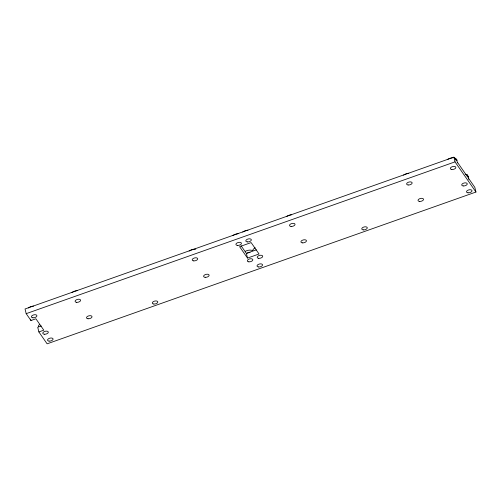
<?xml version="1.0" encoding="UTF-8"?>
<svg xmlns="http://www.w3.org/2000/svg" width="501" height="501" viewBox="0 0 501 501"><rect width="100%" height="100%" fill="white"/><g stroke="black" fill="none" stroke-linecap="round" stroke-linejoin="round"><path stroke-width="0.75" d="M38.358 326.614L38.439 325.988A5.636 2.912 -13.6 0 1 39.717 324.391M456.793 160.564L456.874 159.938L455.046 158.053M457.363 162.931L456.874 159.938M468.191 176.997L468.272 176.377L467.195 174.818L466.45 174.486A5.636 2.912 -13.6 0 0 465.254 174.26M468.767 179.364L468.272 176.377M455.791 158.385L456.367 160.746L453.881 157.17L25.05 308.967L26.184 313.657L30.949 320.527L35.897 318.774L43.812 330.178L38.865 331.931L37.725 327.241L41.264 325.988M26.184 313.657L455.021 161.861L475.95 192.033L47.119 343.83L38.865 331.931M241.1 245.784L246.373 253.387L256.387 249.842M247.507 258.078L259.048 253.988L251.139 242.584L239.597 246.674L247.507 258.078L246.373 253.387M457.444 162.305L467.765 177.179L467.195 174.818M468.842 178.738L474.816 187.343L475.95 192.033M453.881 157.17L455.021 161.861M30.624 319.187L30.949 320.527M189.134 251.032A5.636 2.912 -13.6 0 1 195.728 249.197M28.319 307.958A5.636 2.912 -13.6 0 1 33.554 306.105M247.193 253.093A5.636 2.912 -13.6 0 1 250.049 252.504M447.255 159.662A5.636 2.912 -13.6 0 1 452.491 157.809M286.447 216.589A5.636 2.912 -13.6 0 1 291.682 214.735M403.549 175.131A5.636 2.912 -13.6 0 1 408.785 173.277M72.025 292.484A5.636 2.912 -13.6 0 1 77.267 290.63M245.327 251.295A5.636 2.912 -13.6 0 1 252.034 250.381L252.78 250.713L252.855 250.093A5.636 2.912 -13.6 0 1 255.222 247.795M242.734 232.057A5.636 2.912 -13.6 0 1 247.97 230.203M232.84 235.564A5.636 2.912 -13.6 0 1 238.075 233.71M44.32 334.236A2.818 1.453 -13.6 0 0 48.309 332.125A2.818 1.453 -13.6 0 0 44.032 331.718A2.818 1.453 -13.6 0 0 44.32 334.236M32.922 317.803A2.818 1.453 -13.6 0 0 36.911 315.693A2.818 1.453 -13.6 0 0 32.634 315.286A2.818 1.453 -13.6 0 0 32.922 317.803M363.288 229.89A2.818 1.453 -13.6 0 0 367.277 227.773A2.818 1.453 -13.6 0 0 363.006 227.373A2.818 1.453 -13.6 0 0 363.288 229.89M468.022 192.816A2.818 1.453 -13.6 0 0 472.011 190.699A2.818 1.453 -13.6 0 0 467.74 190.299A2.818 1.453 -13.6 0 0 468.022 192.816M463.256 185.946A2.818 1.453 -13.6 0 0 467.245 183.829A2.818 1.453 -13.6 0 0 462.974 183.422A2.818 1.453 -13.6 0 0 463.256 185.946M258.554 266.964A2.818 1.453 -13.6 0 0 262.543 264.847A2.818 1.453 -13.6 0 0 258.272 264.44A2.818 1.453 -13.6 0 0 258.554 266.964M49.085 341.112A2.818 1.453 -13.6 0 0 53.075 338.995A2.818 1.453 -13.6 0 0 48.797 338.588A2.818 1.453 -13.6 0 0 49.085 341.112M451.858 169.513A2.818 1.453 -13.6 0 0 455.847 167.397A2.818 1.453 -13.6 0 0 451.57 166.99A2.818 1.453 -13.6 0 0 451.858 169.513M408.146 184.982A2.818 1.453 -13.6 0 0 412.141 182.865A2.818 1.453 -13.6 0 0 407.864 182.464A2.818 1.453 -13.6 0 0 408.146 184.982M419.55 201.415A2.818 1.453 -13.6 0 0 423.539 199.304A2.818 1.453 -13.6 0 0 419.262 198.897A2.818 1.453 -13.6 0 0 419.55 201.415M153.82 304.038A2.818 1.453 -13.6 0 0 157.809 301.921A2.818 1.453 -13.6 0 0 153.538 301.514A2.818 1.453 -13.6 0 0 153.82 304.038M205.134 277.316A2.818 1.453 -13.6 0 0 209.124 275.199A2.818 1.453 -13.6 0 0 204.846 274.798A2.818 1.453 -13.6 0 0 205.134 277.316M193.73 260.883A2.818 1.453 -13.6 0 0 197.72 258.767A2.818 1.453 -13.6 0 0 193.449 258.359A2.818 1.453 -13.6 0 0 193.73 260.883M76.628 302.335A2.818 1.453 -13.6 0 0 80.617 300.218A2.818 1.453 -13.6 0 0 76.34 299.817A2.818 1.453 -13.6 0 0 76.628 302.335M88.026 318.768A2.818 1.453 -13.6 0 0 92.015 316.651A2.818 1.453 -13.6 0 0 87.744 316.25A2.818 1.453 -13.6 0 0 88.026 318.768M248.84 261.841A2.818 1.453 -13.6 0 0 252.83 259.731A2.818 1.453 -13.6 0 0 248.552 259.324A2.818 1.453 -13.6 0 0 248.84 261.841M247.337 241.908A2.818 1.453 -13.6 0 0 251.327 239.791A2.818 1.453 -13.6 0 0 247.049 239.39A2.818 1.453 -13.6 0 0 247.337 241.908M291.043 226.433A2.818 1.453 -13.6 0 0 295.033 224.323A2.818 1.453 -13.6 0 0 290.762 223.916A2.818 1.453 -13.6 0 0 291.043 226.433M302.447 242.866A2.818 1.453 -13.6 0 0 306.437 240.756A2.818 1.453 -13.6 0 0 302.159 240.348A2.818 1.453 -13.6 0 0 302.447 242.866M237.443 245.409A2.818 1.453 -13.6 0 0 241.432 243.298A2.818 1.453 -13.6 0 0 237.155 242.891A2.818 1.453 -13.6 0 0 237.443 245.409M258.735 258.341A2.818 1.453 -13.6 0 0 262.724 256.224A2.818 1.453 -13.6 0 0 258.453 255.823A2.818 1.453 -13.6 0 0 258.735 258.341"/></g></svg>
